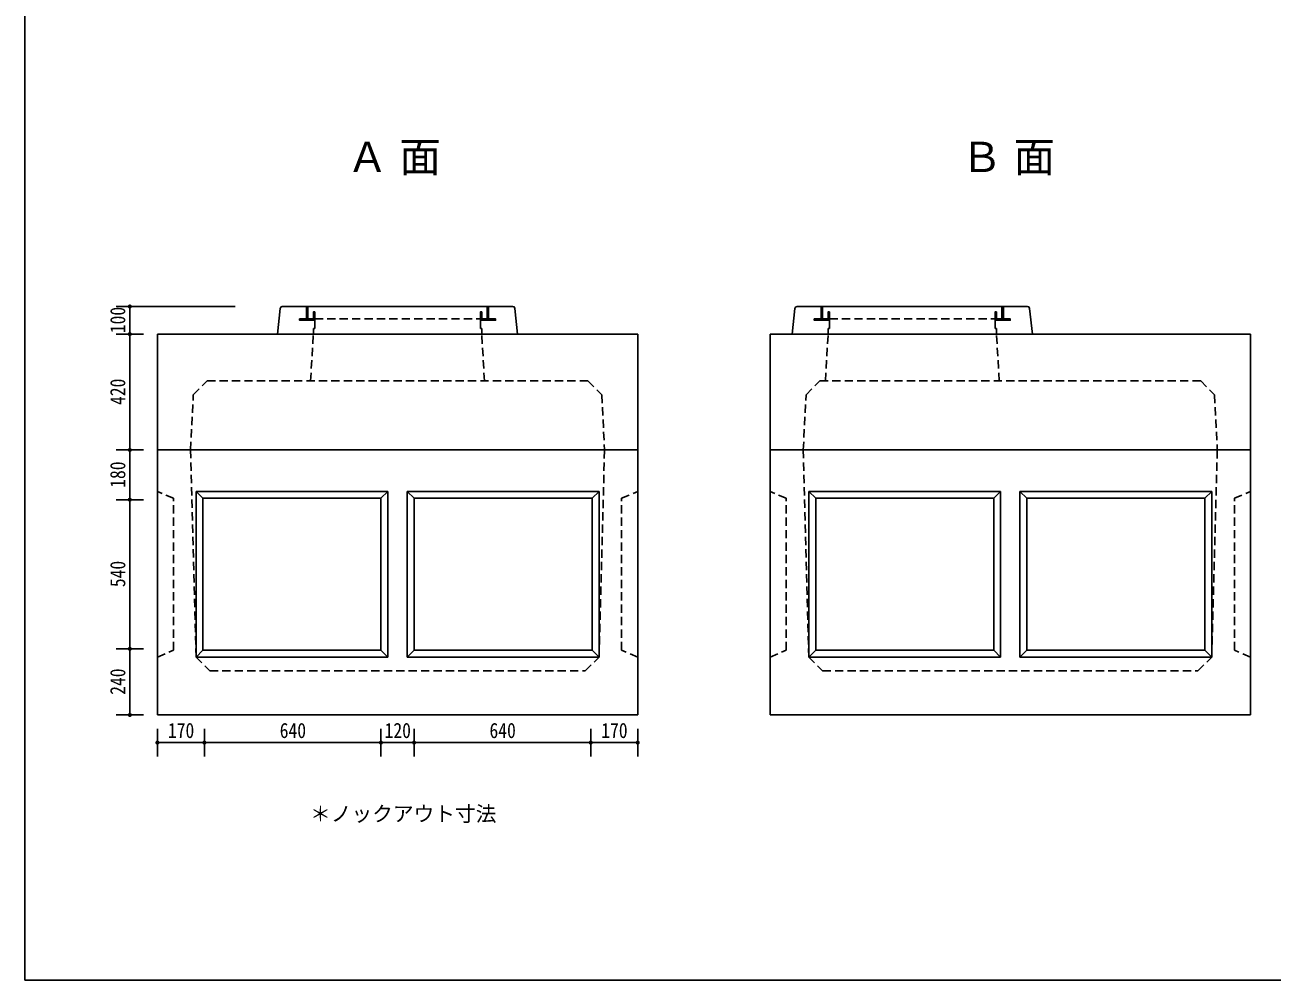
# Model space of a CAD drawing. Units: millimetres, scale not verified. Extents: x -4654 to 4706, y -3533 to 3388.
# Drawn here: x -4654 to -136, y -3533 to -73 of the extents above; entities that cross this region are included whole.
import ezdxf
from ezdxf.enums import TextEntityAlignment as Align

# ---------------------------------------------------------------- set-up
doc = ezdxf.new("R2010")
doc.units = ezdxf.units.MM
doc.header["$LTSCALE"] = 25
doc.linetypes.add('DASHED1', pattern=[1.8, 1.2, -0.6])
doc.layers.add('0-0_レイヤ_1', color=7, linetype='Continuous')
doc.layers.add('0-9_レイヤ10', color=7, linetype='Continuous')
doc.styles.add('HG丸ｺﾞｼｯｸM-PRO', font='')
doc.styles.add('ＭＳ ゴシック', font='')
doc.styles.get('HG丸ｺﾞｼｯｸM-PRO').set_extended_font_data('HG丸ｺﾞｼｯｸM-PRO')
doc.styles.get('ＭＳ ゴシック').set_extended_font_data('MS Gothic')

msp = doc.modelspace()

# ---------------------------------------------------------------- hatches: boundary and pattern name
at = {"layer": '0-9_レイヤ10'}
for points in [[(-4266.62, -1092.5, 1), (-4281.62, -1092.5, 1)], [(-4266.62, -1192.5, 1), (-4281.62, -1192.5, 1)], [(-4266.62, -1612.5, 1), (-4281.62, -1612.5, 1)], [(-4266.62, -1792.5, 1), (-4281.62, -1792.5, 1)], [(-4266.62, -2332.5, 1), (-4281.62, -2332.5, 1)], [(-4266.62, -2572.5, 1), (-4281.62, -2572.5, 1)], [(-4166.62, -2672.5, 1), (-4181.62, -2672.5, 1)], [(-3996.62, -2672.5, 1), (-4011.62, -2672.5, 1)], [(-3356.62, -2672.5, 1), (-3371.62, -2672.5, 1)], [(-3236.62, -2672.5, 1), (-3251.62, -2672.5, 1)], [(-2596.62, -2672.5, 1), (-2611.62, -2672.5, 1)], [(-2426.62, -2672.5, 1), (-2441.62, -2672.5, 1)]]:
    msp.add_hatch(color=256, dxfattribs=at).paths.add_polyline_path(points)

# ---------------------------------------------------------------- linework, layer by layer
at = {"layer": '0-0_レイヤ_1'}
for p, q in [((-4654.12, -3532.82), (-4654.12, 3387.5)), ((-3739.12, -1192.5), (-3729.12, -1100)), ((-2886.62, -1092.5), (-3721.62, -1092.5)), ((-3634.12, -1095), (-3629.12, -1095)), ((-3634.12, -1097.5), (-3629.12, -1097.5)), ((-3634.12, -1100), (-3629.12, -1100)), ((-3634.12, -1102.5), (-3629.12, -1102.5)), ((-3634.12, -1105), (-3629.12, -1105)), ((-3634.12, -1107.5), (-3629.12, -1107.5)), ((-3634.12, -1110), (-3629.12, -1110)), ((-3634.12, -1112.5), (-3629.12, -1112.5)), ((-3634.12, -1115), (-3629.12, -1115)), ((-3634.12, -1117.5), (-3629.12, -1117.5)), ((-3634.12, -1120), (-3629.12, -1120)), ((-3634.12, -1122.5), (-3629.12, -1122.5)), ((-3634.12, -1125), (-3629.12, -1125)), ((-3634.12, -1127.5), (-3629.12, -1127.5)), ((-3609.12, -1112.5), (-3604.12, -1112.5)), ((-3609.12, -1115), (-3604.12, -1115)), ((-3609.12, -1117.5), (-3604.12, -1117.5)), ((-3609.12, -1120), (-3604.12, -1120)), ((-3609.12, -1122.5), (-3604.12, -1122.5)), ((-3609.12, -1125), (-3604.12, -1125)), ((-3609.12, -1127.5), (-3604.12, -1127.5)), ((-3004.12, -1112.5), (-2999.12, -1112.5)), ((-3004.12, -1115), (-2999.12, -1115)), ((-3004.12, -1117.5), (-2999.12, -1117.5)), ((-3004.12, -1120), (-2999.12, -1120)), ((-3004.12, -1122.5), (-2999.12, -1122.5)), ((-3004.12, -1125), (-2999.12, -1125)), ((-3004.12, -1127.5), (-2999.12, -1127.5)), ((-2979.12, -1095), (-2974.12, -1095)), ((-2979.12, -1097.5), (-2974.12, -1097.5)), ((-2979.12, -1100), (-2974.12, -1100)), ((-2979.12, -1102.5), (-2974.12, -1102.5)), ((-2979.12, -1105), (-2974.12, -1105)), ((-2979.12, -1107.5), (-2974.12, -1107.5)), ((-2979.12, -1110), (-2974.12, -1110)), ((-2979.12, -1112.5), (-2974.12, -1112.5)), ((-2979.12, -1115), (-2974.12, -1115)), ((-2979.12, -1117.5), (-2974.12, -1117.5)), ((-2979.12, -1120), (-2974.12, -1120)), ((-2979.12, -1122.5), (-2974.12, -1122.5)), ((-2979.12, -1125), (-2974.12, -1125)), ((-2979.12, -1127.5), (-2974.12, -1127.5)), ((-1874.12, -1192.5), (-1864.12, -1100)), ((-1021.62, -1092.5), (-1856.62, -1092.5)), ((-1769.12, -1095), (-1764.12, -1095)), ((-1769.12, -1097.5), (-1764.12, -1097.5)), ((-1769.12, -1100), (-1764.12, -1100)), ((-1769.12, -1102.5), (-1764.12, -1102.5)), ((-1769.12, -1105), (-1764.12, -1105)), ((-1769.12, -1107.5), (-1764.12, -1107.5)), ((-1769.12, -1110), (-1764.12, -1110)), ((-1769.12, -1112.5), (-1764.12, -1112.5)), ((-1769.12, -1115), (-1764.12, -1115)), ((-1769.12, -1117.5), (-1764.12, -1117.5)), ((-1769.12, -1120), (-1764.12, -1120)), ((-1769.12, -1122.5), (-1764.12, -1122.5)), ((-1769.12, -1125), (-1764.12, -1125)), ((-1769.12, -1127.5), (-1764.12, -1127.5)), ((-1744.12, -1112.5), (-1739.12, -1112.5)), ((-1744.12, -1115), (-1739.12, -1115)), ((-1744.12, -1117.5), (-1739.12, -1117.5)), ((-1744.12, -1120), (-1739.12, -1120)), ((-1744.12, -1122.5), (-1739.12, -1122.5)), ((-1744.12, -1125), (-1739.12, -1125)), ((-1744.12, -1127.5), (-1739.12, -1127.5)), ((-1139.12, -1112.5), (-1134.12, -1112.5)), ((-1139.12, -1115), (-1134.12, -1115)), ((-1139.12, -1117.5), (-1134.12, -1117.5)), ((-1139.12, -1120), (-1134.12, -1120)), ((-1139.12, -1122.5), (-1134.12, -1122.5)), ((-1139.12, -1125), (-1134.12, -1125)), ((-1139.12, -1127.5), (-1134.12, -1127.5)), ((-1114.12, -1095), (-1109.12, -1095)), ((-1114.12, -1097.5), (-1109.12, -1097.5)), ((-1114.12, -1100), (-1109.12, -1100)), ((-1114.12, -1102.5), (-1109.12, -1102.5)), ((-1114.12, -1105), (-1109.12, -1105)), ((-1114.12, -1107.5), (-1109.12, -1107.5)), ((-1114.12, -1110), (-1109.12, -1110)), ((-1114.12, -1112.5), (-1109.12, -1112.5)), ((-1114.12, -1115), (-1109.12, -1115)), ((-1114.12, -1117.5), (-1109.12, -1117.5)), ((-1114.12, -1120), (-1109.12, -1120)), ((-1114.12, -1122.5), (-1109.12, -1122.5)), ((-1114.12, -1125), (-1109.12, -1125)), ((-1114.12, -1127.5), (-1109.12, -1127.5)), ((-3659.12, -1140), (-3609.12, -1140)), ((-3659.12, -1142.5), (-3609.12, -1142.5)), ((-3634.12, -1130), (-3629.12, -1130)), ((-3634.12, -1132.5), (-3629.12, -1132.5)), ((-3634.12, -1135), (-3629.12, -1135)), ((-3634.12, -1137.5), (-3629.12, -1137.5)), ((-3609.12, -1130), (-3604.12, -1130)), ((-3609.12, -1132.5), (-3604.12, -1132.5)), ((-3609.12, -1135), (-3604.12, -1135)), ((-3609.12, -1137.5), (-3604.12, -1137.5)), ((-3609.12, -1140), (-3604.12, -1140)), ((-3609.12, -1142.5), (-3604.12, -1142.5)), ((-3004.12, -1130), (-2999.12, -1130)), ((-3004.12, -1132.5), (-2999.12, -1132.5)), ((-3004.12, -1135), (-2999.12, -1135)), ((-3004.12, -1137.5), (-2949.12, -1137.5)), ((-3004.12, -1140), (-2949.12, -1140)), ((-2979.12, -1130), (-2974.12, -1130)), ((-2979.12, -1132.5), (-2974.12, -1132.5)), ((-2979.12, -1135), (-2974.12, -1135)), ((-1794.12, -1140), (-1744.12, -1140)), ((-1794.12, -1142.5), (-1744.12, -1142.5)), ((-1769.12, -1130), (-1764.12, -1130)), ((-1769.12, -1132.5), (-1764.12, -1132.5)), ((-1769.12, -1135), (-1764.12, -1135)), ((-1769.12, -1137.5), (-1764.12, -1137.5)), ((-1744.12, -1130), (-1739.12, -1130)), ((-1744.12, -1132.5), (-1739.12, -1132.5)), ((-1744.12, -1135), (-1739.12, -1135)), ((-1744.12, -1137.5), (-1739.12, -1137.5)), ((-1744.12, -1140), (-1739.12, -1140)), ((-1744.12, -1142.5), (-1739.12, -1142.5)), ((-1139.12, -1130), (-1134.12, -1130)), ((-1139.12, -1132.5), (-1134.12, -1132.5)), ((-1139.12, -1135), (-1134.12, -1135)), ((-1139.12, -1137.5), (-1084.12, -1137.5)), ((-1139.12, -1140), (-1084.12, -1140)), ((-1114.12, -1130), (-1109.12, -1130)), ((-1114.12, -1132.5), (-1109.12, -1132.5)), ((-1114.12, -1135), (-1109.12, -1135)), ((-4174.12, -1192.5), (-2434.12, -1192.5)), ((-4174.12, -1612.5), (-4174.12, -1192.5)), ((-2434.12, -1192.5), (-2434.12, -1612.5)), ((-1954.12, -1192.5), (-214.12, -1192.5)), ((-1954.12, -1612.5), (-1954.12, -1192.5)), ((-214.12, -1192.5), (-214.12, -1612.5)), ((-4174.12, -1612.5), (-2434.12, -1612.5)), ((-2434.12, -1612.5), (-4174.12, -1612.5)), ((-4174.12, -1612.5), (-2434.12, -1612.5)), ((-4174.12, -1612.5), (-2434.12, -1612.5)), ((-4174.12, -2572.5), (-4174.12, -1612.5)), ((-2434.12, -1612.5), (-4174.12, -1612.5)), ((-2434.12, -1612.5), (-2434.12, -2572.5)), ((-1954.12, -1612.5), (-214.12, -1612.5)), ((-214.12, -1612.5), (-1954.12, -1612.5)), ((-1954.12, -1612.5), (-214.12, -1612.5)), ((-1954.12, -1612.5), (-214.12, -1612.5)), ((-1954.12, -2572.5), (-1954.12, -1612.5)), ((-214.12, -1612.5), (-1954.12, -1612.5)), ((-214.12, -1612.5), (-214.12, -2572.5)), ((-4034.12, -1762.5), (-4009.12, -1787.5)), ((-4034.12, -2362.5), (-4034.12, -1762.5)), ((-4034.12, -1762.5), (-3339.12, -1762.5)), ((-4009.12, -1787.5), (-3364.12, -1787.5)), ((-3364.12, -1787.5), (-3339.12, -1762.5)), ((-3364.12, -1787.5), (-3364.12, -2337.5)), ((-3339.12, -1762.5), (-3339.12, -2362.5)), ((-3269.12, -1762.5), (-3244.12, -1787.5)), ((-3269.12, -2362.5), (-3269.12, -1762.5)), ((-3269.12, -1762.5), (-2574.12, -1762.5)), ((-3244.12, -2337.5), (-3244.12, -1787.5)), ((-3244.12, -1787.5), (-2599.12, -1787.5)), ((-2599.12, -1787.5), (-2574.12, -1762.5)), ((-2599.12, -1787.5), (-2599.12, -2337.5)), ((-2574.12, -1762.5), (-2574.12, -2362.5)), ((-1814.12, -1762.5), (-1789.12, -1787.5)), ((-1814.12, -2362.5), (-1814.12, -1762.5)), ((-1814.12, -1762.5), (-1119.12, -1762.5)), ((-1789.12, -1787.5), (-1144.12, -1787.5)), ((-1144.12, -1787.5), (-1119.12, -1762.5)), ((-1144.12, -1787.5), (-1144.12, -2337.5)), ((-1119.12, -1762.5), (-1119.12, -2362.5)), ((-1049.12, -1762.5), (-1024.12, -1787.5)), ((-1049.12, -2362.5), (-1049.12, -1762.5)), ((-1049.12, -1762.5), (-354.12, -1762.5)), ((-1024.12, -2337.5), (-1024.12, -1787.5)), ((-1024.12, -1787.5), (-379.12, -1787.5)), ((-379.12, -1787.5), (-354.12, -1762.5)), ((-379.12, -1787.5), (-379.12, -2337.5)), ((-354.12, -1762.5), (-354.12, -2362.5)), ((-3364.12, -2337.5), (-4009.12, -2337.5)), ((-3339.12, -2362.5), (-3364.12, -2337.5)), ((-3269.12, -2362.5), (-3244.12, -2337.5)), ((-2599.12, -2337.5), (-3244.12, -2337.5)), ((-2574.12, -2362.5), (-2599.12, -2337.5)), ((-1144.12, -2337.5), (-1789.12, -2337.5)), ((-1119.12, -2362.5), (-1144.12, -2337.5)), ((-1049.12, -2362.5), (-1024.12, -2337.5)), ((-379.12, -2337.5), (-1024.12, -2337.5)), ((-354.12, -2362.5), (-379.12, -2337.5)), ((-3339.12, -2362.5), (-4034.12, -2362.5)), ((-2574.12, -2362.5), (-3269.12, -2362.5)), ((-1119.12, -2362.5), (-1814.12, -2362.5)), ((-354.12, -2362.5), (-1049.12, -2362.5)), ((-2434.12, -2572.5), (-4174.12, -2572.5)), ((-214.12, -2572.5), (-1954.12, -2572.5))]:
    msp.add_line(p, q, dxfattribs=at)
at = {"layer": '0-0_レイヤ_1', "linetype": 'DASHED1'}
for p, q in [((-3604.12, -1137.5), (-3004.12, -1137.5)), ((-1739.12, -1137.5), (-1139.12, -1137.5)), ((-3619.18, -1362.5), (-3609.18, -1192.5)), ((-2989.18, -1362.5), (-2999.18, -1192.5)), ((-1754.12, -1362.5), (-1744.12, -1192.5)), ((-1124.12, -1362.5), (-1134.12, -1192.5)), ((-4044.12, -1412.5), (-3994.12, -1362.5)), ((-3994.12, -1362.5), (-2614.12, -1362.5)), ((-2614.12, -1362.5), (-2564.12, -1412.5)), ((-1824.12, -1412.5), (-1774.12, -1362.5)), ((-1774.12, -1362.5), (-394.12, -1362.5)), ((-394.12, -1362.5), (-344.12, -1412.5)), ((-4054.12, -1612.5), (-4044.12, -1412.5)), ((-4054.12, -1612.5), (-4044.12, -1412.5)), ((-2564.12, -1412.5), (-2554.12, -1612.5)), ((-1834.12, -1612.5), (-1824.12, -1412.5)), ((-1834.12, -1612.5), (-1824.12, -1412.5)), ((-344.12, -1412.5), (-334.12, -1612.5)), ((-4054.12, -1612.5), (-4034.12, -2362.5)), ((-2574.12, -2362.5), (-2554.12, -1612.5)), ((-1834.12, -1612.5), (-1814.12, -2362.5)), ((-354.12, -2362.5), (-334.12, -1612.5)), ((-4116.12, -1787.5), (-4174.12, -1762.5)), ((-4116.12, -2337.5), (-4116.12, -1787.5)), ((-2492.12, -1787.5), (-2434.12, -1762.5)), ((-2492.12, -2337.5), (-2492.12, -1787.5)), ((-1896.12, -1787.5), (-1954.12, -1762.5)), ((-1896.12, -2337.5), (-1896.12, -1787.5)), ((-272.12, -1787.5), (-214.12, -1762.5)), ((-272.12, -2337.5), (-272.12, -1787.5)), ((-4174.12, -2362.5), (-4116.12, -2337.5)), ((-2434.12, -2362.5), (-2492.12, -2337.5)), ((-1954.12, -2362.5), (-1896.12, -2337.5)), ((-214.12, -2362.5), (-272.12, -2337.5)), ((-4034.12, -2362.5), (-3984.12, -2412.5)), ((-2624.12, -2412.5), (-2574.12, -2362.5)), ((-1814.12, -2362.5), (-1764.12, -2412.5)), ((-404.12, -2412.5), (-354.12, -2362.5)), ((-3984.12, -2412.5), (-2624.12, -2412.5)), ((-1764.12, -2412.5), (-404.12, -2412.5))]:
    msp.add_line(p, q, dxfattribs=at)
at = {"layer": '0-0_レイヤ_1'}
for points in [[(-4654.12, 3387.5), (4705.88, 3387.5), (4705.88, -3532.82), (-4654.12, -3532.82)], [(-3739.12, -1192.5), (-2869.12, -1192.5), (-2879.12, -1100)], [(-3729.12, -1100), (-3727.11, -1094.68), (-3721.62, -1092.5)], [(-3629.12, -1137.5), (-3629.12, -1092.5), (-3634.12, -1092.5), (-3634.12, -1137.5)], [(-2879.12, -1100), (-2881.57, -1094.35), (-2886.62, -1092.5)], [(-1874.12, -1192.5), (-1004.12, -1192.5), (-1014.12, -1100)], [(-1864.12, -1100), (-1862.11, -1094.68), (-1856.62, -1092.5)], [(-1764.12, -1137.5), (-1764.12, -1092.5), (-1769.12, -1092.5), (-1769.12, -1137.5)], [(-1014.12, -1100), (-1016.57, -1094.35), (-1021.62, -1092.5)], [(-3609.12, -1137.5), (-3659.12, -1137.5), (-3659.12, -1142.5), (-3609.12, -1142.5)], [(-1744.12, -1137.5), (-1794.12, -1137.5), (-1794.12, -1142.5), (-1744.12, -1142.5)], [(-2434.12, -1612.5), (-4174.12, -1612.5), (-4174.12, -1192.5)], [(-214.12, -1612.5), (-1954.12, -1612.5), (-1954.12, -1192.5)], [(-4034.12, -2362.5), (-4009.12, -2337.5), (-4009.12, -1787.5)], [(-1814.12, -2362.5), (-1789.12, -2337.5), (-1789.12, -1787.5)]]:
    msp.add_lwpolyline(points, dxfattribs=at)
at = {"layer": '0-0_レイヤ_1', "linetype": 'DASHED1'}
for points in [[(-3609.12, -1192.5), (-3609.12, -1172.5), (-3604.12, -1172.5), (-3604.12, -1112.5), (-3609.12, -1112.5), (-3609.12, -1137.5), (-3629.12, -1137.5), (-3629.12, -1092.5), (-3634.12, -1092.5), (-3634.12, -1137.5), (-3659.12, -1137.5), (-3659.12, -1142.5), (-3604.12, -1142.5)], [(-2999.12, -1192.5), (-2999.12, -1172.5), (-3004.12, -1172.5), (-3004.12, -1112.5), (-2999.12, -1112.5), (-2999.12, -1137.5), (-2979.12, -1137.5), (-2979.12, -1092.5), (-2974.12, -1092.5), (-2974.12, -1137.5), (-2949.12, -1137.5), (-2949.12, -1142.5), (-3004.12, -1142.5)], [(-1744.12, -1192.5), (-1744.12, -1172.5), (-1739.12, -1172.5), (-1739.12, -1112.5), (-1744.12, -1112.5), (-1744.12, -1137.5), (-1764.12, -1137.5), (-1764.12, -1092.5), (-1769.12, -1092.5), (-1769.12, -1137.5), (-1794.12, -1137.5), (-1794.12, -1142.5), (-1739.12, -1142.5)], [(-1134.12, -1192.5), (-1134.12, -1172.5), (-1139.12, -1172.5), (-1139.12, -1112.5), (-1134.12, -1112.5), (-1134.12, -1137.5), (-1114.12, -1137.5), (-1114.12, -1092.5), (-1109.12, -1092.5), (-1109.12, -1137.5), (-1084.12, -1137.5), (-1084.12, -1142.5), (-1139.12, -1142.5)]]:
    msp.add_lwpolyline(points, dxfattribs=at)
at = {"layer": '0-0_レイヤ_1'}
for points in [[(-3604.12, -1142.5), (-3604.12, -1112.5), (-3609.12, -1112.5), (-3609.12, -1142.5)], [(-3004.12, -1137.5), (-2999.12, -1137.5), (-2999.12, -1112.5), (-3004.12, -1112.5)], [(-2979.12, -1137.5), (-2974.12, -1137.5), (-2974.12, -1092.5), (-2979.12, -1092.5)], [(-1739.12, -1142.5), (-1739.12, -1112.5), (-1744.12, -1112.5), (-1744.12, -1142.5)], [(-1139.12, -1137.5), (-1134.12, -1137.5), (-1134.12, -1112.5), (-1139.12, -1112.5)], [(-1114.12, -1137.5), (-1109.12, -1137.5), (-1109.12, -1092.5), (-1114.12, -1092.5)], [(-3004.12, -1137.5), (-2949.12, -1137.5), (-2949.12, -1142.5), (-3004.12, -1142.5)], [(-1139.12, -1137.5), (-1084.12, -1137.5), (-1084.12, -1142.5), (-1139.12, -1142.5)]]:
    msp.add_lwpolyline(points, close=True, dxfattribs=at)
at = {"layer": '0-9_レイヤ10'}
for p, q in [((-3893.04, -1092.5), (-4324.12, -1092.5)), ((-4274.12, -1192.5), (-4274.12, -1092.5)), ((-4224.12, -1192.5), (-4324.12, -1192.5)), ((-4274.12, -1612.5), (-4274.12, -1192.5)), ((-4224.12, -1612.5), (-4324.12, -1612.5)), ((-4274.12, -1792.5), (-4274.12, -1612.5)), ((-4224.12, -1792.5), (-4324.12, -1792.5)), ((-4274.12, -2332.5), (-4274.12, -1792.5)), ((-4224.12, -2332.5), (-4324.12, -2332.5)), ((-4274.12, -2572.5), (-4274.12, -2332.5)), ((-4224.12, -2572.5), (-4324.12, -2572.5)), ((-4174.12, -2622.5), (-4174.12, -2722.5)), ((-4004.12, -2622.5), (-4004.12, -2722.5)), ((-3364.12, -2622.5), (-3364.12, -2722.5)), ((-3244.12, -2622.5), (-3244.12, -2722.5)), ((-2604.12, -2622.5), (-2604.12, -2722.5)), ((-2434.12, -2622.5), (-2434.12, -2722.5)), ((-4174.12, -2672.5), (-4004.12, -2672.5)), ((-4004.12, -2672.5), (-3364.12, -2672.5)), ((-3364.12, -2672.5), (-3244.12, -2672.5)), ((-3244.12, -2672.5), (-2604.12, -2672.5)), ((-2604.12, -2672.5), (-2434.12, -2672.5))]:
    msp.add_line(p, q, dxfattribs=at)

# ---------------------------------------------------------------- texts
at = {"layer": '0-0_レイヤ_1', "style": 'HG丸ｺﾞｼｯｸM-PRO'}
for s, p in [('Ａ 面', (-3488.29, -638.96)), ('Ｂ 面', (-1262.85, -638.96))]:
    msp.add_text(s, height=110, dxfattribs=at).set_placement(p, align=Align.BOTTOM_LEFT)
at = {"layer": '0-9_レイヤ10', "style": 'ＭＳ ゴシック', "width": 0.85}
for s, p in [('100', (-4274.12, -1189.37)), ('420', (-4274.12, -1449.38)), ('180', (-4274.12, -1749.38)), ('540', (-4274.12, -2109.37)), ('240', (-4274.12, -2499.38))]:
    msp.add_text(s, height=54.99, rotation=90, dxfattribs=at).set_placement(p, align=Align.BOTTOM_LEFT)
for s, p in [('170', (-4136, -2672.5)), ('640', (-3731, -2672.5)), ('120', (-3351, -2672.5)), ('640', (-2971, -2672.5)), ('170', (-2566, -2672.5))]:
    msp.add_text(s, height=54.99, dxfattribs=at).set_placement(p, align=Align.BOTTOM_LEFT)
at = {"layer": '0-9_レイヤ10', "style": 'HG丸ｺﾞｼｯｸM-PRO'}
msp.add_text('＊ノックアウト寸法', height=54.99, dxfattribs=at).set_placement((-3620.96, -2974.45), align=Align.BOTTOM_LEFT)

doc.saveas('drawing.dxf')
